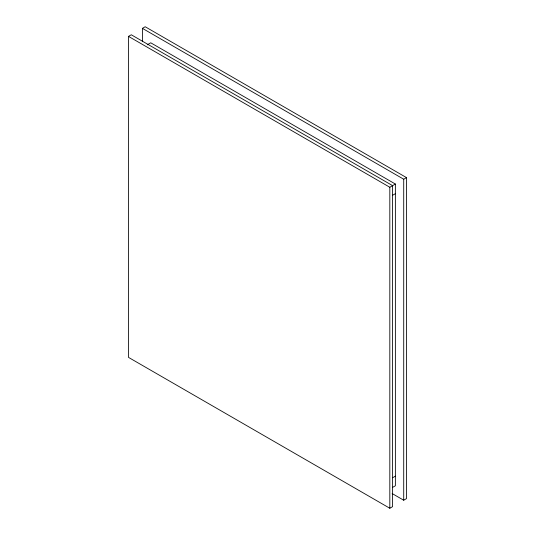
<?xml version="1.0" encoding="UTF-8"?>
<svg xmlns="http://www.w3.org/2000/svg" width="535" height="535" viewBox="0 0 535 535"><rect width="100%" height="100%" fill="white"/><g stroke="black" fill="none" stroke-linecap="round" stroke-linejoin="round"><path stroke-width="0.8" d="M128.5 36.38L131.282 34.775L392.596 185.645L392.596 506.645L389.814 508.25L128.5 357.38L128.5 36.38L389.814 187.25L395.378 184.04L395.378 485.78L392.596 487.385M142.404 41.697L142.404 28.355L145.186 26.75L406.5 177.62L406.5 498.62L403.718 500.225L392.135 493.537M147.265 44.806L150.743 42.8L395.378 184.04M142.404 28.355L403.718 179.225L406.5 177.62M392.596 195.275L395.378 193.67M392.596 477.755L395.378 476.15M403.718 179.225L403.718 500.225M389.814 187.25L389.814 508.25"/></g></svg>
